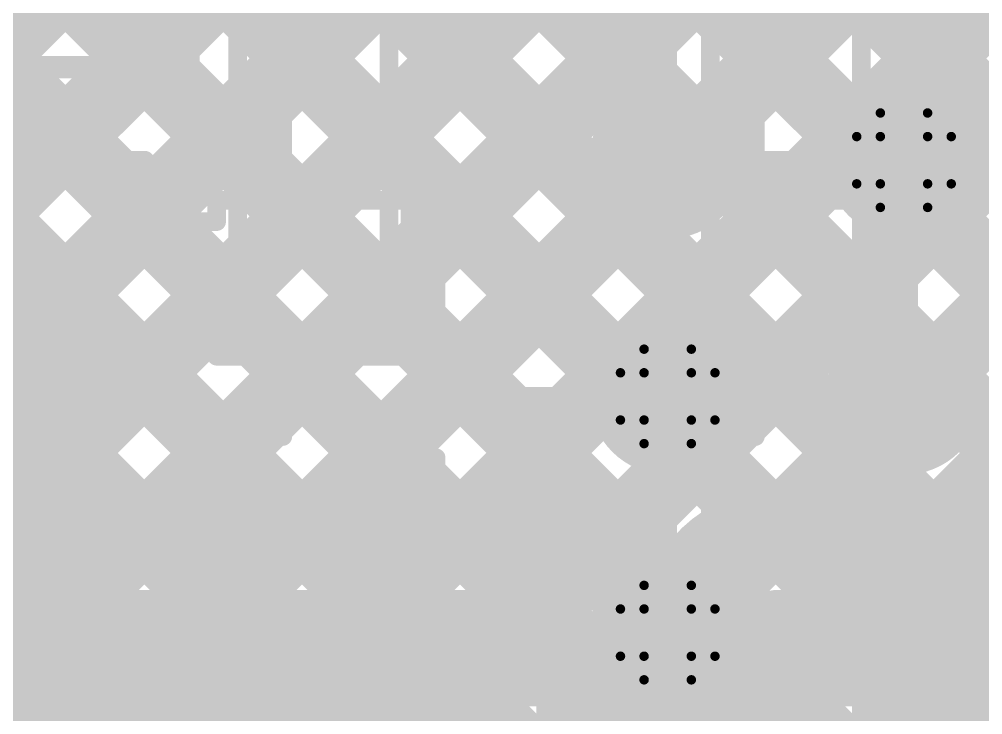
# Model space of a CAD drawing. Header units: millimetres. Extents: x 13 to 259, y -2 to 326.
# Drawn here: x 133.82 to 139, y 78.35 to 82.09 of the extents above; entities that cross this region are included whole.
import ezdxf

# ---------------------------------------------------------------- set-up
doc = ezdxf.new("R2010")
doc.units = ezdxf.units.MM
for name, color, linetype in [('BottomLayer', 5, 'Continuous'), ('ConnectLayer', 7, 'Continuous'), ('DrillDrawing', 1, 'Continuous'), ('Mechanical14', 56, 'Continuous'), ('Mechanical8', 56, 'Continuous'), ('MidLayer1', 16, 'Continuous'), ('MidLayer2', 76, 'Continuous'), ('MidLayer3', 90, 'Continuous'), ('MidLayer4', 156, 'Continuous'), ('MidLayer5', 130, 'Continuous'), ('MidLayer6', 216, 'Continuous'), ('MultiLayer', 9, 'Continuous'), ('TopLayer', 1, 'Continuous'), ('TopPaste', 8, 'Continuous'), ('TopSolder', 216, 'Continuous')]:
    doc.layers.add(name, color=color, linetype=linetype)

# ---------------------------------------------------------------- blocks, each defined once
blk = doc.blocks.new('SAMTEC_ASP_127797_01_185')
at = {"layer": 'Mechanical14', "const_width": 0.1}
for points in [[(20.6248, 3.2004), (20.0152, 3.2004)], [(20.6248, 3.0594), (20.6248, 3.2004)], [(21.8948, 3.2004), (21.2852, 3.2004)], [(21.2852, 3.0594), (21.2852, 3.2004)], [(21.8948, 3.0594), (21.8948, 3.2004)], [(23.1648, 3.2004), (22.5552, 3.2004)], [(22.5552, 3.0594), (22.5552, 3.2004)], [(23.1648, 3.0594), (23.1648, 3.2004)], [(24.4348, 3.2004), (23.8252, 3.2004)], [(23.8252, 3.0594), (23.8252, 3.2004)], [(20.7391, 3.0594), (20.6248, 3.0594)], [(20.7391, 2.7038), (20.7391, 3.0594)], [(21.2852, 3.0594), (21.1709, 3.0594)], [(21.1709, 2.7038), (21.1709, 3.0594)], [(22.0091, 3.0594), (21.8948, 3.0594)], [(22.0091, 2.7038), (22.0091, 3.0594)], [(22.5552, 3.0594), (22.4409, 3.0594)], [(22.4409, 2.7038), (22.4409, 3.0594)], [(23.2791, 3.0594), (23.1648, 3.0594)], [(23.2791, 2.7038), (23.2791, 3.0594)], [(23.8252, 3.0594), (23.7109, 3.0594)], [(23.7109, 2.7038), (23.7109, 3.0594)], [(20.7391, 2.9464), (19.9009, 2.9464)], [(22.0091, 2.9464), (21.1709, 2.9464)], [(23.2791, 2.9464), (22.4409, 2.9464)], [(24.5491, 2.9464), (23.7109, 2.9464)], [(21.1709, 2.7038), (20.7391, 2.7038)], [(22.4409, 2.7038), (22.0091, 2.7038)], [(23.7109, 2.7038), (23.2791, 2.7038)], [(21.1709, 2.3762), (20.7391, 2.3762)], [(20.7391, 2.0206), (20.7391, 2.3762)], [(21.1709, 2.0206), (21.1709, 2.3762)], [(22.4409, 2.3762), (22.0091, 2.3762)], [(22.0091, 2.0206), (22.0091, 2.3762)], [(22.4393, 2.0206), (22.4393, 2.3762)], [(23.7109, 2.3762), (23.2791, 2.3762)], [(23.2791, 2.0206), (23.2791, 2.3762)], [(23.7109, 2.0206), (23.7109, 2.3762)], [(20.7391, 2.1336), (19.9009, 2.1336)], [(22.0091, 2.1336), (21.1709, 2.1336)], [(23.2791, 2.1336), (22.4409, 2.1336)], [(24.5491, 2.1336), (23.7109, 2.1336)], [(20.7391, 2.0206), (20.6248, 2.0206)], [(20.6248, 1.8796), (20.6248, 2.0206)], [(21.2852, 2.0206), (21.1709, 2.0206)], [(21.2852, 1.8796), (21.2852, 2.0206)], [(22.0091, 2.0206), (21.8948, 2.0206)], [(21.8948, 1.8796), (21.8948, 2.0206)], [(22.5552, 2.0206), (22.4409, 2.0206)], [(22.5552, 1.8796), (22.5552, 2.0206)], [(23.2791, 2.0206), (23.1648, 2.0206)], [(23.1648, 1.8796), (23.1648, 2.0206)], [(23.8252, 2.0206), (23.7109, 2.0206)], [(23.8252, 1.8796), (23.8252, 2.0206)], [(20.6248, 1.8796), (20.0152, 1.8796)], [(21.8948, 1.8796), (21.2852, 1.8796)], [(23.1648, 1.8796), (22.5552, 1.8796)], [(24.4348, 1.8796), (23.8252, 1.8796)], [(20.6248, 0.6604), (20.0152, 0.6604)], [(20.6248, 0.5194), (20.6248, 0.6604)], [(21.8948, 0.6604), (21.2852, 0.6604)], [(21.2852, 0.5194), (21.2852, 0.6604)], [(21.8948, 0.5194), (21.8948, 0.6604)], [(23.1648, 0.6604), (22.5552, 0.6604)], [(22.5552, 0.5194), (22.5552, 0.6604)], [(23.1648, 0.5194), (23.1648, 0.6604)], [(24.4348, 0.6604), (23.8252, 0.6604)], [(23.8252, 0.5194), (23.8252, 0.6604)], [(20.7391, 0.5194), (20.6248, 0.5194)], [(20.7391, 0.1638), (20.7391, 0.5194)], [(21.2852, 0.5194), (21.1709, 0.5194)], [(21.1709, 0.1638), (21.1709, 0.5194)], [(22.0091, 0.5194), (21.8948, 0.5194)], [(22.0091, 0.1638), (22.0091, 0.5194)], [(22.5552, 0.5194), (22.4409, 0.5194)], [(22.4409, 0.1638), (22.4409, 0.5194)], [(23.2791, 0.5194), (23.1648, 0.5194)], [(23.2791, 0.1638), (23.2791, 0.5194)], [(23.8252, 0.5194), (23.7109, 0.5194)], [(23.7109, 0.1638), (23.7109, 0.5194)], [(20.7391, 0.4064), (19.9009, 0.4064)], [(22.0091, 0.4064), (21.1709, 0.4064)], [(23.2791, 0.4064), (22.4409, 0.4064)], [(24.5491, 0.4064), (23.7109, 0.4064)], [(21.1709, 0.1638), (20.7391, 0.1638)], [(22.4409, 0.1638), (22.0091, 0.1638)], [(23.7109, 0.1638), (23.2791, 0.1638)], [(21.1709, -0.1638), (20.7391, -0.1638)], [(20.7391, -0.5194), (20.7391, -0.1638)], [(21.1709, -0.5194), (21.1709, -0.1638)], [(22.4409, -0.1638), (22.0091, -0.1638)], [(22.0091, -0.5194), (22.0091, -0.1638)], [(22.4393, -0.5194), (22.4393, -0.1638)], [(23.7109, -0.1638), (23.2791, -0.1638)], [(23.2791, -0.5194), (23.2791, -0.1638)], [(23.7109, -0.5194), (23.7109, -0.1638)], [(20.7391, -0.4064), (19.9009, -0.4064)], [(22.0091, -0.4064), (21.1709, -0.4064)], [(23.2791, -0.4064), (22.4409, -0.4064)], [(24.5491, -0.4064), (23.7109, -0.4064)], [(20.7391, -0.5194), (20.6248, -0.5194)], [(20.6248, -0.6604), (20.6248, -0.5194)], [(21.2852, -0.5194), (21.1709, -0.5194)], [(21.2852, -0.6604), (21.2852, -0.5194)], [(22.0091, -0.5194), (21.8948, -0.5194)], [(21.8948, -0.6604), (21.8948, -0.5194)], [(22.5552, -0.5194), (22.4409, -0.5194)], [(22.5552, -0.6604), (22.5552, -0.5194)], [(23.2791, -0.5194), (23.1648, -0.5194)], [(23.1648, -0.6604), (23.1648, -0.5194)], [(23.8252, -0.5194), (23.7109, -0.5194)], [(23.8252, -0.6604), (23.8252, -0.5194)], [(20.6248, -0.6604), (20.0152, -0.6604)], [(21.8948, -0.6604), (21.2852, -0.6604)], [(23.1648, -0.6604), (22.5552, -0.6604)], [(24.4348, -0.6604), (23.8252, -0.6604)]]:
    blk.add_lwpolyline(points, dxfattribs=at)
at = {"layer": 'Mechanical14', "const_width": 0.05}
for points in [[(20.5998, 3.2004, 1), (20.6498, 3.2004, 1)], [(20.5998, 3.2004, 1), (20.6498, 3.2004, 1)], [(21.2602, 3.2004, 1), (21.3102, 3.2004, 1)], [(21.2602, 3.2004, 1), (21.3102, 3.2004, 1)], [(21.8698, 3.2004, 1), (21.9198, 3.2004, 1)], [(21.8698, 3.2004, 1), (21.9198, 3.2004, 1)], [(22.5302, 3.2004, 1), (22.5802, 3.2004, 1)], [(22.5302, 3.2004, 1), (22.5802, 3.2004, 1)], [(23.1398, 3.2004, 1), (23.1898, 3.2004, 1)], [(23.1398, 3.2004, 1), (23.1898, 3.2004, 1)], [(23.8002, 3.2004, 1), (23.8502, 3.2004, 1)], [(23.8002, 3.2004, 1), (23.8502, 3.2004, 1)], [(20.5998, 3.0594, 1), (20.6498, 3.0594, 1)], [(20.5998, 3.0594, 1), (20.6498, 3.0594, 1)], [(20.7141, 3.0594, 1), (20.7641, 3.0594, 1)], [(20.7141, 3.0594, 1), (20.7641, 3.0594, 1)], [(21.1459, 3.0594, 1), (21.1959, 3.0594, 1)], [(21.1459, 3.0594, 1), (21.1959, 3.0594, 1)], [(21.2602, 3.0594, 1), (21.3102, 3.0594, 1)], [(21.2602, 3.0594, 1), (21.3102, 3.0594, 1)], [(21.8698, 3.0594, 1), (21.9198, 3.0594, 1)], [(21.8698, 3.0594, 1), (21.9198, 3.0594, 1)], [(21.9841, 3.0594, 1), (22.0341, 3.0594, 1)], [(21.9841, 3.0594, 1), (22.0341, 3.0594, 1)], [(22.4159, 3.0594, 1), (22.4659, 3.0594, 1)], [(22.4159, 3.0594, 1), (22.4659, 3.0594, 1)], [(22.5302, 3.0594, 1), (22.5802, 3.0594, 1)], [(22.5302, 3.0594, 1), (22.5802, 3.0594, 1)], [(23.1398, 3.0594, 1), (23.1898, 3.0594, 1)], [(23.1398, 3.0594, 1), (23.1898, 3.0594, 1)], [(23.2541, 3.0594, 1), (23.3041, 3.0594, 1)], [(23.2541, 3.0594, 1), (23.3041, 3.0594, 1)], [(23.6859, 3.0594, 1), (23.7359, 3.0594, 1)], [(23.6859, 3.0594, 1), (23.7359, 3.0594, 1)], [(23.8002, 3.0594, 1), (23.8502, 3.0594, 1)], [(23.8002, 3.0594, 1), (23.8502, 3.0594, 1)], [(20.7141, 2.9464, 1), (20.7641, 2.9464, 1)], [(21.1459, 2.9464, 1), (21.1959, 2.9464, 1)], [(21.9841, 2.9464, 1), (22.0341, 2.9464, 1)], [(22.4159, 2.9464, 1), (22.4659, 2.9464, 1)], [(23.2541, 2.9464, 1), (23.3041, 2.9464, 1)], [(23.6859, 2.9464, 1), (23.7359, 2.9464, 1)], [(20.7141, 2.7038, 1), (20.7641, 2.7038, 1)], [(20.7141, 2.7038, 1), (20.7641, 2.7038, 1)], [(21.1459, 2.7038, 1), (21.1959, 2.7038, 1)], [(21.1459, 2.7038, 1), (21.1959, 2.7038, 1)], [(21.9841, 2.7038, 1), (22.0341, 2.7038, 1)], [(21.9841, 2.7038, 1), (22.0341, 2.7038, 1)], [(22.4159, 2.7038, 1), (22.4659, 2.7038, 1)], [(22.4159, 2.7038, 1), (22.4659, 2.7038, 1)], [(23.2541, 2.7038, 1), (23.3041, 2.7038, 1)], [(23.2541, 2.7038, 1), (23.3041, 2.7038, 1)], [(23.6859, 2.7038, 1), (23.7359, 2.7038, 1)], [(23.6859, 2.7038, 1), (23.7359, 2.7038, 1)], [(20.7141, 2.3762, 1), (20.7641, 2.3762, 1)], [(20.7141, 2.3762, 1), (20.7641, 2.3762, 1)], [(21.1459, 2.3762, 1), (21.1959, 2.3762, 1)], [(21.1459, 2.3762, 1), (21.1959, 2.3762, 1)], [(21.9841, 2.3762, 1), (22.0341, 2.3762, 1)], [(21.9841, 2.3762, 1), (22.0341, 2.3762, 1)], [(22.4143, 2.3762, 1), (22.4643, 2.3762, 1)], [(22.4159, 2.3762, 1), (22.4659, 2.3762, 1)], [(23.2541, 2.3762, 1), (23.3041, 2.3762, 1)], [(23.2541, 2.3762, 1), (23.3041, 2.3762, 1)], [(23.6859, 2.3762, 1), (23.7359, 2.3762, 1)], [(23.6859, 2.3762, 1), (23.7359, 2.3762, 1)], [(20.7141, 2.1336, 1), (20.7641, 2.1336, 1)], [(21.1459, 2.1336, 1), (21.1959, 2.1336, 1)], [(21.9841, 2.1336, 1), (22.0341, 2.1336, 1)], [(22.4159, 2.1336, 1), (22.4659, 2.1336, 1)], [(23.2541, 2.1336, 1), (23.3041, 2.1336, 1)], [(23.6859, 2.1336, 1), (23.7359, 2.1336, 1)], [(20.5998, 2.0206, 1), (20.6498, 2.0206, 1)], [(20.5998, 2.0206, 1), (20.6498, 2.0206, 1)], [(20.7141, 2.0206, 1), (20.7641, 2.0206, 1)], [(20.7141, 2.0206, 1), (20.7641, 2.0206, 1)], [(21.1459, 2.0206, 1), (21.1959, 2.0206, 1)], [(21.1459, 2.0206, 1), (21.1959, 2.0206, 1)], [(21.2602, 2.0206, 1), (21.3102, 2.0206, 1)], [(21.2602, 2.0206, 1), (21.3102, 2.0206, 1)], [(21.8698, 2.0206, 1), (21.9198, 2.0206, 1)], [(21.8698, 2.0206, 1), (21.9198, 2.0206, 1)], [(21.9841, 2.0206, 1), (22.0341, 2.0206, 1)], [(21.9841, 2.0206, 1), (22.0341, 2.0206, 1)], [(22.4143, 2.0206, 1), (22.4643, 2.0206, 1)], [(22.4159, 2.0206, 1), (22.4659, 2.0206, 1)], [(22.5302, 2.0206, 1), (22.5802, 2.0206, 1)], [(22.5302, 2.0206, 1), (22.5802, 2.0206, 1)], [(23.1398, 2.0206, 1), (23.1898, 2.0206, 1)], [(23.1398, 2.0206, 1), (23.1898, 2.0206, 1)], [(23.2541, 2.0206, 1), (23.3041, 2.0206, 1)], [(23.2541, 2.0206, 1), (23.3041, 2.0206, 1)], [(23.6859, 2.0206, 1), (23.7359, 2.0206, 1)], [(23.6859, 2.0206, 1), (23.7359, 2.0206, 1)], [(23.8002, 2.0206, 1), (23.8502, 2.0206, 1)], [(23.8002, 2.0206, 1), (23.8502, 2.0206, 1)], [(20.5998, 1.8796, 1), (20.6498, 1.8796, 1)], [(20.5998, 1.8796, 1), (20.6498, 1.8796, 1)], [(21.2602, 1.8796, 1), (21.3102, 1.8796, 1)], [(21.2602, 1.8796, 1), (21.3102, 1.8796, 1)], [(21.8698, 1.8796, 1), (21.9198, 1.8796, 1)], [(21.8698, 1.8796, 1), (21.9198, 1.8796, 1)], [(22.5302, 1.8796, 1), (22.5802, 1.8796, 1)], [(22.5302, 1.8796, 1), (22.5802, 1.8796, 1)], [(23.1398, 1.8796, 1), (23.1898, 1.8796, 1)], [(23.1398, 1.8796, 1), (23.1898, 1.8796, 1)], [(23.8002, 1.8796, 1), (23.8502, 1.8796, 1)], [(23.8002, 1.8796, 1), (23.8502, 1.8796, 1)], [(20.5998, 0.6604, 1), (20.6498, 0.6604, 1)], [(20.5998, 0.6604, 1), (20.6498, 0.6604, 1)], [(21.2602, 0.6604, 1), (21.3102, 0.6604, 1)], [(21.2602, 0.6604, 1), (21.3102, 0.6604, 1)], [(21.8698, 0.6604, 1), (21.9198, 0.6604, 1)], [(21.8698, 0.6604, 1), (21.9198, 0.6604, 1)], [(22.5302, 0.6604, 1), (22.5802, 0.6604, 1)], [(22.5302, 0.6604, 1), (22.5802, 0.6604, 1)], [(23.1398, 0.6604, 1), (23.1898, 0.6604, 1)], [(23.1398, 0.6604, 1), (23.1898, 0.6604, 1)], [(23.8002, 0.6604, 1), (23.8502, 0.6604, 1)], [(23.8002, 0.6604, 1), (23.8502, 0.6604, 1)], [(20.5998, 0.5194, 1), (20.6498, 0.5194, 1)], [(20.5998, 0.5194, 1), (20.6498, 0.5194, 1)], [(20.7141, 0.5194, 1), (20.7641, 0.5194, 1)], [(20.7141, 0.5194, 1), (20.7641, 0.5194, 1)], [(21.1459, 0.5194, 1), (21.1959, 0.5194, 1)], [(21.1459, 0.5194, 1), (21.1959, 0.5194, 1)], [(21.2602, 0.5194, 1), (21.3102, 0.5194, 1)], [(21.2602, 0.5194, 1), (21.3102, 0.5194, 1)], [(21.8698, 0.5194, 1), (21.9198, 0.5194, 1)], [(21.8698, 0.5194, 1), (21.9198, 0.5194, 1)], [(21.9841, 0.5194, 1), (22.0341, 0.5194, 1)], [(21.9841, 0.5194, 1), (22.0341, 0.5194, 1)], [(22.4159, 0.5194, 1), (22.4659, 0.5194, 1)], [(22.4159, 0.5194, 1), (22.4659, 0.5194, 1)], [(22.5302, 0.5194, 1), (22.5802, 0.5194, 1)], [(22.5302, 0.5194, 1), (22.5802, 0.5194, 1)], [(23.1398, 0.5194, 1), (23.1898, 0.5194, 1)], [(23.1398, 0.5194, 1), (23.1898, 0.5194, 1)], [(23.2541, 0.5194, 1), (23.3041, 0.5194, 1)], [(23.2541, 0.5194, 1), (23.3041, 0.5194, 1)], [(23.6859, 0.5194, 1), (23.7359, 0.5194, 1)], [(23.6859, 0.5194, 1), (23.7359, 0.5194, 1)], [(23.8002, 0.5194, 1), (23.8502, 0.5194, 1)], [(23.8002, 0.5194, 1), (23.8502, 0.5194, 1)], [(20.7141, 0.4064, 1), (20.7641, 0.4064, 1)], [(21.1459, 0.4064, 1), (21.1959, 0.4064, 1)], [(21.9841, 0.4064, 1), (22.0341, 0.4064, 1)], [(22.4159, 0.4064, 1), (22.4659, 0.4064, 1)], [(23.2541, 0.4064, 1), (23.3041, 0.4064, 1)], [(23.6859, 0.4064, 1), (23.7359, 0.4064, 1)], [(20.7141, 0.1638, 1), (20.7641, 0.1638, 1)], [(20.7141, 0.1638, 1), (20.7641, 0.1638, 1)], [(21.1459, 0.1638, 1), (21.1959, 0.1638, 1)], [(21.1459, 0.1638, 1), (21.1959, 0.1638, 1)], [(21.9841, 0.1638, 1), (22.0341, 0.1638, 1)], [(21.9841, 0.1638, 1), (22.0341, 0.1638, 1)], [(22.4159, 0.1638, 1), (22.4659, 0.1638, 1)], [(22.4159, 0.1638, 1), (22.4659, 0.1638, 1)], [(23.2541, 0.1638, 1), (23.3041, 0.1638, 1)], [(23.2541, 0.1638, 1), (23.3041, 0.1638, 1)], [(23.6859, 0.1638, 1), (23.7359, 0.1638, 1)], [(23.6859, 0.1638, 1), (23.7359, 0.1638, 1)], [(20.7141, -0.1638, 1), (20.7641, -0.1638, 1)], [(20.7141, -0.1638, 1), (20.7641, -0.1638, 1)], [(21.1459, -0.1638, 1), (21.1959, -0.1638, 1)], [(21.1459, -0.1638, 1), (21.1959, -0.1638, 1)], [(21.9841, -0.1638, 1), (22.0341, -0.1638, 1)], [(21.9841, -0.1638, 1), (22.0341, -0.1638, 1)], [(22.4143, -0.1638, 1), (22.4643, -0.1638, 1)], [(22.4159, -0.1638, 1), (22.4659, -0.1638, 1)], [(23.2541, -0.1638, 1), (23.3041, -0.1638, 1)], [(23.2541, -0.1638, 1), (23.3041, -0.1638, 1)], [(23.6859, -0.1638, 1), (23.7359, -0.1638, 1)], [(23.6859, -0.1638, 1), (23.7359, -0.1638, 1)], [(20.7141, -0.4064, 1), (20.7641, -0.4064, 1)], [(21.1459, -0.4064, 1), (21.1959, -0.4064, 1)], [(21.9841, -0.4064, 1), (22.0341, -0.4064, 1)], [(22.4159, -0.4064, 1), (22.4659, -0.4064, 1)], [(23.2541, -0.4064, 1), (23.3041, -0.4064, 1)], [(23.6859, -0.4064, 1), (23.7359, -0.4064, 1)], [(20.5998, -0.5194, 1), (20.6498, -0.5194, 1)], [(20.5998, -0.5194, 1), (20.6498, -0.5194, 1)], [(20.7141, -0.5194, 1), (20.7641, -0.5194, 1)], [(20.7141, -0.5194, 1), (20.7641, -0.5194, 1)], [(21.1459, -0.5194, 1), (21.1959, -0.5194, 1)], [(21.1459, -0.5194, 1), (21.1959, -0.5194, 1)], [(21.2602, -0.5194, 1), (21.3102, -0.5194, 1)], [(21.2602, -0.5194, 1), (21.3102, -0.5194, 1)], [(21.8698, -0.5194, 1), (21.9198, -0.5194, 1)], [(21.8698, -0.5194, 1), (21.9198, -0.5194, 1)], [(21.9841, -0.5194, 1), (22.0341, -0.5194, 1)], [(21.9841, -0.5194, 1), (22.0341, -0.5194, 1)], [(22.4143, -0.5194, 1), (22.4643, -0.5194, 1)], [(22.4159, -0.5194, 1), (22.4659, -0.5194, 1)], [(22.5302, -0.5194, 1), (22.5802, -0.5194, 1)], [(22.5302, -0.5194, 1), (22.5802, -0.5194, 1)], [(23.1398, -0.5194, 1), (23.1898, -0.5194, 1)], [(23.1398, -0.5194, 1), (23.1898, -0.5194, 1)], [(23.2541, -0.5194, 1), (23.3041, -0.5194, 1)], [(23.2541, -0.5194, 1), (23.3041, -0.5194, 1)], [(23.6859, -0.5194, 1), (23.7359, -0.5194, 1)], [(23.6859, -0.5194, 1), (23.7359, -0.5194, 1)], [(23.8002, -0.5194, 1), (23.8502, -0.5194, 1)], [(23.8002, -0.5194, 1), (23.8502, -0.5194, 1)], [(20.5998, -0.6604, 1), (20.6498, -0.6604, 1)], [(20.5998, -0.6604, 1), (20.6498, -0.6604, 1)], [(21.2602, -0.6604, 1), (21.3102, -0.6604, 1)], [(21.2602, -0.6604, 1), (21.3102, -0.6604, 1)], [(21.8698, -0.6604, 1), (21.9198, -0.6604, 1)], [(21.8698, -0.6604, 1), (21.9198, -0.6604, 1)], [(22.5302, -0.6604, 1), (22.5802, -0.6604, 1)], [(22.5302, -0.6604, 1), (22.5802, -0.6604, 1)], [(23.1398, -0.6604, 1), (23.1898, -0.6604, 1)], [(23.1398, -0.6604, 1), (23.1898, -0.6604, 1)], [(23.8002, -0.6604, 1), (23.8502, -0.6604, 1)], [(23.8002, -0.6604, 1), (23.8502, -0.6604, 1)]]:
    blk.add_lwpolyline(points, format="xyb", close=True, dxfattribs=at)
at = {"layer": 'Mechanical8', "const_width": 0.1}
for points in [[(20.955, 3.175), (20.955, 4.175)], [(22.225, 3.175), (22.225, 4.175)], [(23.495, 3.175), (23.495, 4.175)], [(20.685, 3.175), (19.685, 3.175)], [(20.955, 3.175), (19.955, 3.175)], [(20.955, 2.175), (20.955, 3.175)], [(21.955, 3.175), (20.955, 3.175)], [(22.225, 3.175), (21.225, 3.175)], [(22.225, 2.175), (22.225, 3.175)], [(23.225, 3.175), (22.225, 3.175)], [(23.495, 3.175), (22.495, 3.175)], [(23.495, 2.175), (23.495, 3.175)], [(24.495, 3.175), (23.495, 3.175)], [(24.765, 3.175), (23.765, 3.175)], [(20.955, 1.905), (20.955, 2.905)], [(22.225, 1.905), (22.225, 2.905)], [(23.495, 1.905), (23.495, 2.905)], [(20.685, 1.905), (19.685, 1.905)], [(20.955, 1.905), (19.955, 1.905)], [(20.955, 0.905), (20.955, 1.905)], [(21.955, 1.905), (20.955, 1.905)], [(22.225, 1.905), (21.225, 1.905)], [(22.225, 0.905), (22.225, 1.905)], [(23.225, 1.905), (22.225, 1.905)], [(23.495, 1.905), (22.495, 1.905)], [(23.495, 0.905), (23.495, 1.905)], [(24.495, 1.905), (23.495, 1.905)], [(24.765, 1.905), (23.765, 1.905)], [(20.955, -1.905), (20.955, -0.905)], [(22.225, -1.905), (22.225, -0.905)], [(23.495, -1.905), (23.495, -0.905)]]:
    blk.add_lwpolyline(points, dxfattribs=at)
at = {"layer": 'Mechanical8', "const_width": 0.05}
for points in [[(20.66, 3.175, 1), (20.71, 3.175, 1)], [(20.93, 3.175, 1), (20.98, 3.175, 1)], [(20.93, 3.175, 1), (20.98, 3.175, 1)], [(20.93, 3.175, 1), (20.98, 3.175, 1)], [(20.93, 3.175, 1), (20.98, 3.175, 1)], [(21.2, 3.175, 1), (21.25, 3.175, 1)], [(21.93, 3.175, 1), (21.98, 3.175, 1)], [(22.2, 3.175, 1), (22.25, 3.175, 1)], [(22.2, 3.175, 1), (22.25, 3.175, 1)], [(22.2, 3.175, 1), (22.25, 3.175, 1)], [(22.2, 3.175, 1), (22.25, 3.175, 1)], [(22.47, 3.175, 1), (22.52, 3.175, 1)], [(23.2, 3.175, 1), (23.25, 3.175, 1)], [(23.47, 3.175, 1), (23.52, 3.175, 1)], [(23.47, 3.175, 1), (23.52, 3.175, 1)], [(23.47, 3.175, 1), (23.52, 3.175, 1)], [(23.47, 3.175, 1), (23.52, 3.175, 1)], [(23.74, 3.175, 1), (23.79, 3.175, 1)], [(20.93, 2.905, 1), (20.98, 2.905, 1)], [(22.2, 2.905, 1), (22.25, 2.905, 1)], [(23.47, 2.905, 1), (23.52, 2.905, 1)], [(20.93, 2.175, 1), (20.98, 2.175, 1)], [(22.2, 2.175, 1), (22.25, 2.175, 1)], [(23.47, 2.175, 1), (23.52, 2.175, 1)], [(20.66, 1.905, 1), (20.71, 1.905, 1)], [(20.93, 1.905, 1), (20.98, 1.905, 1)], [(20.93, 1.905, 1), (20.98, 1.905, 1)], [(20.93, 1.905, 1), (20.98, 1.905, 1)], [(20.93, 1.905, 1), (20.98, 1.905, 1)], [(21.2, 1.905, 1), (21.25, 1.905, 1)], [(21.93, 1.905, 1), (21.98, 1.905, 1)], [(22.2, 1.905, 1), (22.25, 1.905, 1)], [(22.2, 1.905, 1), (22.25, 1.905, 1)], [(22.2, 1.905, 1), (22.25, 1.905, 1)], [(22.2, 1.905, 1), (22.25, 1.905, 1)], [(22.47, 1.905, 1), (22.52, 1.905, 1)], [(23.2, 1.905, 1), (23.25, 1.905, 1)], [(23.47, 1.905, 1), (23.52, 1.905, 1)], [(23.47, 1.905, 1), (23.52, 1.905, 1)], [(23.47, 1.905, 1), (23.52, 1.905, 1)], [(23.47, 1.905, 1), (23.52, 1.905, 1)], [(23.74, 1.905, 1), (23.79, 1.905, 1)], [(20.93, 0.905, 1), (20.98, 0.905, 1)], [(22.2, 0.905, 1), (22.25, 0.905, 1)], [(23.47, 0.905, 1), (23.52, 0.905, 1)], [(20.93, -0.905, 1), (20.98, -0.905, 1)], [(22.2, -0.905, 1), (22.25, -0.905, 1)], [(23.47, -0.905, 1), (23.52, -0.905, 1)]]:
    blk.add_lwpolyline(points, format="xyb", close=True, dxfattribs=at)
at = {"layer": 'TopLayer', "const_width": 0.32}
for points in [[(20.795, 3.175, 1), (21.115, 3.175, 1)], [(22.065, 3.175, 1), (22.385, 3.175, 1)], [(23.335, 3.175, 1), (23.655, 3.175, 1)], [(20.795, 1.905, 1), (21.115, 1.905, 1)], [(22.065, 1.905, 1), (22.385, 1.905, 1)], [(23.335, 1.905, 1), (23.655, 1.905, 1)]]:
    blk.add_lwpolyline(points, format="xyb", close=True, dxfattribs=at)
at = {"layer": 'TopPaste', "const_width": 0.32}
for points in [[(20.795, 3.175, 1), (21.115, 3.175, 1)], [(22.065, 3.175, 1), (22.385, 3.175, 1)], [(23.335, 3.175, 1), (23.655, 3.175, 1)], [(20.795, 1.905, 1), (21.115, 1.905, 1)], [(22.065, 1.905, 1), (22.385, 1.905, 1)], [(23.335, 1.905, 1), (23.655, 1.905, 1)]]:
    blk.add_lwpolyline(points, format="xyb", close=True, dxfattribs=at)
at = {"layer": 'TopSolder', "const_width": 0.4216}
for points in [[(20.7442, 3.175, 1), (21.1658, 3.175, 1)], [(22.0142, 3.175, 1), (22.4358, 3.175, 1)], [(23.2842, 3.175, 1), (23.7058, 3.175, 1)], [(20.7442, 1.905, 1), (21.1658, 1.905, 1)], [(22.0142, 1.905, 1), (22.4358, 1.905, 1)], [(23.2842, 1.905, 1), (23.7058, 1.905, 1)], [(20.7442, -1.905, 1), (21.1658, -1.905, 1)], [(22.0142, -1.905, 1), (22.4358, -1.905, 1)], [(23.2842, -1.905, 1), (23.7058, -1.905, 1)]]:
    blk.add_lwpolyline(points, format="xyb", close=True, dxfattribs=at)

msp = doc.modelspace()

# ---------------------------------------------------------------- linework, layer by layer
at = {"layer": 'BottomLayer', "const_width": 0.25}
for points in [[(138.4501, 81.3357, 1), (138.7, 81.3357, 1)], [(137.1801, 80.0657, 1), (137.43, 80.0657, 1)], [(137.1801, 78.7957, 1), (137.43, 78.7957, 1)]]:
    msp.add_lwpolyline(points, format="xyb", close=True, dxfattribs=at)
at = {"layer": 'ConnectLayer', "const_width": 0.4}
for points in [[(118.7926, 97.5818), (145.1387, 71.2357)], [(118.7926, 97.5818), (145.1387, 71.2357)], [(118.4579, 97.068), (137.4218, 78.1041)], [(118.4579, 97.068), (137.4218, 78.1041)], [(127.2969, 92.4714), (139.9857, 79.7827)], [(127.2969, 92.4714), (139.9857, 79.7827)], [(121.3698, 69.6096), (143.6009, 91.8407)], [(121.3698, 69.6096), (143.6009, 91.8407)], [(129.7822, 78.022), (143.6009, 91.8407)], [(133.1602, 80.5515), (143.6087, 91)], [(133.1602, 80.5515), (143.6087, 91)], [(133.1602, 80.5515), (143.6087, 91)], [(133.926, 80.4687), (143.8676, 90.4104)], [(133.926, 80.4687), (143.8676, 90.4104)], [(133.926, 80.4687), (143.8676, 90.4104)], [(130.1785, 89.5898), (139.9857, 79.7827)], [(133.6661, 79.3604), (143.6826, 89.3768)], [(133.6661, 79.3604), (143.6826, 89.3768)], [(133.6661, 79.3604), (143.6826, 89.3768)], [(126.1417, 88.5356), (136.8182, 77.8591)], [(126.1417, 88.5356), (136.8182, 77.8591)], [(134.0722, 78.9179), (143.6515, 88.4972)], [(134.0722, 78.9179), (143.6515, 88.4972)], [(128.4815, 87.8928), (140.7886, 75.5858)], [(127.0089, 71.0061), (143.6089, 87.6061)], [(127.0089, 71.0061), (143.6089, 87.6061)], [(128.0573, 87.4686), (137.4218, 78.1041)], [(134.0295, 87.4359), (140.6291, 80.8363)], [(134.0295, 87.4359), (140.6291, 80.8363)], [(134.0295, 87.4359), (140.6291, 80.8363)], [(129.3674, 71.6675), (144.9371, 87.2372)], [(129.3674, 71.6675), (144.9371, 87.2372)], [(136.9901, 79.2902), (144.9371, 87.2372)], [(133.5206, 87.0963), (144.7916, 75.8253)], [(133.5206, 87.0963), (144.7916, 75.8253)], [(133.5206, 87.0963), (140.9891, 79.6278)], [(127.633, 87.0443), (136.8182, 77.8591)], [(128.9034, 72.052), (143.867, 87.0156)], [(128.9034, 72.052), (143.867, 87.0156)], [(136.2164, 79.365), (143.867, 87.0156)], [(134.0722, 78.9179), (140.985, 85.8308)], [(131.9035, 75.9007), (140.985, 84.9822)], [(134.0277, 84.8921), (139.5821, 79.3377)], [(134.0277, 84.8921), (139.5821, 79.3377)], [(134.0277, 84.8921), (139.5821, 79.3377)], [(131.7056, 73.1572), (143.171, 84.6226)], [(131.7056, 73.1572), (143.171, 84.6226)], [(137.9134, 79.365), (143.171, 84.6226)], [(132.4371, 75.5858), (140.985, 84.1337)], [(137.4846, 78.0877), (143.4621, 84.0652)], [(137.4846, 78.0877), (143.4621, 84.0652)], [(138.7619, 79.365), (143.4621, 84.0652)], [(134.0719, 83.9995), (139.2361, 78.8353)], [(134.0719, 83.9995), (139.2361, 78.8353)], [(134.0719, 83.9995), (139.2361, 78.8353)], [(133.8317, 83.3912), (141.4852, 75.7377)], [(133.8317, 83.3912), (141.4852, 75.7377)], [(133.8317, 83.3912), (140.985, 76.2378)], [(133.2857, 75.5858), (140.985, 83.2852)], [(131.1252, 79.365), (134.5059, 82.7457)], [(131.9316, 82.7457), (135.3123, 79.365)], [(132.7801, 82.7457), (136.1608, 79.365)], [(133.1602, 80.5515), (135.3544, 82.7457)], [(133.6286, 82.7457), (137.3812, 78.9932)], [(133.6661, 79.3604), (137.0515, 82.7457)], [(133.926, 80.4687), (136.203, 82.7457)], [(134.4772, 82.7457), (137.859, 79.3639)], [(134.5193, 79.365), (137.9, 82.7457)], [(135.3257, 82.7457), (138.7064, 79.365)], [(135.3678, 79.365), (138.7485, 82.7457)], [(136.1741, 82.7457), (139.5821, 79.3377)], [(137.0226, 82.7457), (139.9857, 79.7827)], [(137.8712, 82.7457), (141.2519, 79.365)], [(138.7197, 82.7457), (140.6291, 80.8363)], [(134.1342, 75.5858), (140.985, 82.4366)], [(137.4846, 78.0877), (140.985, 81.5881)], [(134.0241, 79.8046), (144.1871, 69.6417)], [(134.0241, 79.8046), (144.1871, 69.6417)], [(134.0241, 79.8046), (138.243, 75.5858)], [(134.0241, 79.8046), (134.4638, 79.365)], [(134.0843, 79.365), (136.7158, 79.365)], [(137.8943, 79.365), (139.2356, 79.365)], [(137.8841, 77.6387), (139.2865, 79.0411)], [(137.8841, 77.6387), (139.2865, 79.0411)], [(137.8841, 77.6387), (139.2865, 79.0411)], [(134.0747, 78.9055), (140.9766, 72.0037)], [(134.0747, 78.9055), (140.9766, 72.0037)], [(134.0747, 78.9055), (137.3945, 75.5858)], [(134.0843, 78.825), (136.7158, 78.825)], [(134.3997, 75.4289), (134.3997, 78.825)], [(134.9997, 76.0739), (134.9997, 78.825)], [(135.5997, 76.1339), (135.5997, 78.825)], [(136.1997, 75.7851), (136.1997, 78.825)], [(137.2951, 78.7467), (137.3546, 78.8062)], [(137.8943, 78.825), (139.2356, 78.825)], [(137.9997, 77.6565), (137.9997, 78.825)], [(138.5997, 78.1152), (138.5997, 78.825)], [(134.0516, 78.5998), (136.7485, 78.5998)], [(137.8616, 78.5998), (139.27, 78.5998)], [(136.7997, 77.8303), (136.7997, 78.4912)], [(133.7997, 78.031), (133.7997, 78.2905)], [(133.8251, 78.3067), (140.6164, 71.5153)], [(133.8251, 78.3067), (140.6164, 71.5153)], [(133.8251, 78.3067), (136.5459, 75.5858)], [(137.3997, 78.1081), (137.3997, 78.2134)]]:
    msp.add_lwpolyline(points, dxfattribs=at)
at = {"layer": 'ConnectLayer'}
for points, const_width in [([(134.085, 80.0657, 1), (132.9051, 80.0657, 1)], 0.4), ([(134.085, 80.0657, 1), (132.9051, 80.0657, 1)], 0.4), ([(134.085, 80.0657, 1), (132.9051, 80.0657, 1)], 0.4), ([(134.085, 80.0657, 1), (132.9051, 80.0657, 1)], 0.4), ([(133.826, 80.4687, 1), (134.026, 80.4687, 1)], 0.2), ([(133.826, 80.4687, 1), (134.026, 80.4687, 1)], 0.2), ([(133.826, 80.4687, 1), (134.026, 80.4687, 1)], 0.2), ([(133.826, 80.4687, 1), (134.026, 80.4687, 1)], 0.2), ([(133.985, 80.0657, 1), (134.185, 80.0657, 1)], 0.2), ([(133.985, 80.0657, 1), (134.185, 80.0657, 1)], 0.2), ([(133.985, 80.0657, 1), (134.185, 80.0657, 1)], 0.2), ([(133.985, 80.0657, 1), (134.185, 80.0657, 1)], 0.2), ([(133.9241, 79.8046, 1), (134.1241, 79.8046, 1)], 0.2), ([(133.9241, 79.8046, 1), (134.1241, 79.8046, 1)], 0.2), ([(133.9241, 79.8046, 1), (134.1241, 79.8046, 1)], 0.2), ([(133.9241, 79.8046, 1), (134.1241, 79.8046, 1)], 0.2), ([(134.085, 78.7957, 1), (132.9051, 78.7957, 1)], 0.4), ([(134.085, 78.7957, 1), (132.9051, 78.7957, 1)], 0.4), ([(134.085, 78.7957, 1), (132.9051, 78.7957, 1)], 0.4), ([(133.5661, 79.3604, 1), (133.7661, 79.3604, 1)], 0.2), ([(133.5661, 79.3604, 1), (133.7661, 79.3604, 1)], 0.2), ([(133.5661, 79.3604, 1), (133.7661, 79.3604, 1)], 0.2), ([(133.5661, 79.3604, 1), (133.7661, 79.3604, 1)], 0.2), ([(133.9843, 79.365, 1), (134.1843, 79.365, 1)], 0.2), ([(133.9843, 79.365, 1), (134.1843, 79.365, 1)], 0.2), ([(134.3638, 79.365, 1), (134.5638, 79.365, 1)], 0.2), ([(134.4193, 79.365, 1), (134.6193, 79.365, 1)], 0.2), ([(135.2123, 79.365, 1), (135.4123, 79.365, 1)], 0.2), ([(135.2678, 79.365, 1), (135.4678, 79.365, 1)], 0.2), ([(136.0608, 79.365, 1), (136.2608, 79.365, 1)], 0.2), ([(136.1164, 79.365, 1), (136.3164, 79.365, 1)], 0.2), ([(136.6158, 79.365, 1), (136.8158, 79.365, 1)], 0.2), ([(136.6158, 79.365, 1), (136.8158, 79.365, 1)], 0.2), ([(136.6158, 79.365, 1), (136.8158, 79.365, 1)], 0.2), ([(137.759, 79.3639, 1), (137.959, 79.3639, 1)], 0.2), ([(137.7943, 79.365, 1), (137.9943, 79.365, 1)], 0.2), ([(137.7943, 79.365, 1), (137.9943, 79.365, 1)], 0.2), ([(137.8134, 79.365, 1), (138.0134, 79.365, 1)], 0.2), ([(138.6064, 79.365, 1), (138.8064, 79.365, 1)], 0.2), ([(138.6619, 79.365, 1), (138.8619, 79.365, 1)], 0.2), ([(133.7137, 79.2923, 1), (133.9137, 79.2923, 1)], 0.2), ([(133.7137, 79.2923, 1), (133.9137, 79.2923, 1)], 0.2), ([(136.8901, 79.2902, 1), (137.0901, 79.2902, 1)], 0.2), ([(137.2812, 78.9932, 1), (137.4812, 78.9932, 1)], 0.2), ([(133.9722, 78.9179, 1), (134.1722, 78.9179, 1)], 0.2), ([(133.9722, 78.9179, 1), (134.1722, 78.9179, 1)], 0.2), ([(133.9722, 78.9179, 1), (134.1722, 78.9179, 1)], 0.2), ([(133.9747, 78.9055, 1), (134.1747, 78.9055, 1)], 0.2), ([(133.9747, 78.9055, 1), (134.1747, 78.9055, 1)], 0.2), ([(133.9747, 78.9055, 1), (134.1747, 78.9055, 1)], 0.2), ([(133.9843, 78.825, 1), (134.1843, 78.825, 1)], 0.2), ([(133.985, 78.7957, 1), (134.185, 78.7957, 1)], 0.2), ([(133.985, 78.7957, 1), (134.185, 78.7957, 1)], 0.2), ([(133.985, 78.7957, 1), (134.185, 78.7957, 1)], 0.2), ([(133.985, 78.7957, 1), (134.185, 78.7957, 1)], 0.2), ([(134.2997, 78.825, 1), (134.4997, 78.825, 1)], 0.2), ([(134.8997, 78.825, 1), (135.0997, 78.825, 1)], 0.2), ([(135.4997, 78.825, 1), (135.6997, 78.825, 1)], 0.2), ([(136.0997, 78.825, 1), (136.2997, 78.825, 1)], 0.2), ([(136.6158, 78.825, 1), (136.8158, 78.825, 1)], 0.2), ([(136.6158, 78.825, 1), (136.8158, 78.825, 1)], 0.2), ([(137.1551, 78.7977, 1), (137.3551, 78.7977, 1)], 0.2), ([(137.1558, 78.825, 1), (137.3558, 78.825, 1)], 0.2), ([(137.1558, 78.825, 1), (137.3558, 78.825, 1)], 0.2), ([(137.2546, 78.8062, 1), (137.4546, 78.8062, 1)], 0.2), ([(137.255, 78.7957, 1), (137.455, 78.7957, 1)], 0.2), ([(137.2551, 78.7969, 1), (137.4551, 78.7969, 1)], 0.2), ([(137.7943, 78.825, 1), (137.9943, 78.825, 1)], 0.2), ([(137.795, 78.7957, 1), (137.995, 78.7957, 1)], 0.2), ([(137.8997, 78.825, 1), (138.0997, 78.825, 1)], 0.2), ([(138.4997, 78.825, 1), (138.6997, 78.825, 1)], 0.2), ([(137.1951, 78.7467, 1), (137.3951, 78.7467, 1)], 0.2), ([(133.9516, 78.5998, 1), (134.1516, 78.5998, 1)], 0.2), ([(136.6485, 78.5998, 1), (136.8485, 78.5998, 1)], 0.2), ([(137.7616, 78.5998, 1), (137.9616, 78.5998, 1)], 0.2), ([(136.6997, 78.4912, 1), (136.8997, 78.4912, 1)], 0.2), ([(133.6997, 78.2905, 1), (133.8997, 78.2905, 1)], 0.2), ([(133.7251, 78.3067, 1), (133.9251, 78.3067, 1)], 0.2), ([(133.7251, 78.3067, 1), (133.9251, 78.3067, 1)], 0.2), ([(133.7251, 78.3067, 1), (133.9251, 78.3067, 1)], 0.2), ([(137.2997, 78.2134, 1), (137.4997, 78.2134, 1)], 0.2)]:
    msp.add_lwpolyline(points, format="xyb", close=True, dxfattribs=dict(at, const_width=const_width))
at = {"layer": 'ConnectLayer', "const_width": 0.4}
for points in [[(133.1764, 79.2923, -0.29323), (133.8137, 79.2923)], [(133.8137, 79.2923, -0.132008), (134.0843, 79.365)], [(136.7158, 79.365, -0.414214), (137.2558, 78.825)], [(136.7158, 79.365, -0.414214), (137.2558, 78.825)], [(137.3551, 78.7969, -0.429532), (137.8943, 79.365)], [(134.085, 78.7957, -1.025151), (132.9058, 78.825)], [(137.895, 78.7957, -1.025151), (136.7158, 78.825)], [(137.355, 78.7957, -1.020219), (137.2551, 78.7977)]]:
    msp.add_lwpolyline(points, format="xyb", dxfattribs=at)
at = {"layer": 'DrillDrawing', "const_width": 0.0508}
for points in [[(138.448, 81.4627), (138.448, 81.5897)], [(138.448, 81.5897), (138.702, 81.5897)], [(138.702, 81.4627), (138.702, 81.5897)], [(138.321, 81.2087), (138.321, 81.4627)], [(138.321, 81.4627), (138.448, 81.4627)], [(138.702, 81.4627), (138.829, 81.4627)], [(138.829, 81.2087), (138.829, 81.4627)], [(138.321, 81.2087), (138.448, 81.2087)], [(138.448, 81.0817), (138.448, 81.2087)], [(138.702, 81.2087), (138.829, 81.2087)], [(138.702, 81.0817), (138.702, 81.2087)], [(138.448, 81.0817), (138.702, 81.0817)], [(137.178, 80.1927), (137.178, 80.3197)], [(137.178, 80.3197), (137.432, 80.3197)], [(137.432, 80.1927), (137.432, 80.3197)], [(137.051, 79.9387), (137.051, 80.1927)], [(137.051, 80.1927), (137.178, 80.1927)], [(137.432, 80.1927), (137.559, 80.1927)], [(137.559, 79.9387), (137.559, 80.1927)], [(137.051, 79.9387), (137.178, 79.9387)], [(137.178, 79.8117), (137.178, 79.9387)], [(137.432, 79.9387), (137.559, 79.9387)], [(137.432, 79.8117), (137.432, 79.9387)], [(137.178, 79.8117), (137.432, 79.8117)], [(137.178, 78.9227), (137.178, 79.0497)], [(137.178, 79.0497), (137.432, 79.0497)], [(137.432, 78.9227), (137.432, 79.0497)], [(137.051, 78.6687), (137.051, 78.9227)], [(137.051, 78.9227), (137.178, 78.9227)], [(137.432, 78.9227), (137.559, 78.9227)], [(137.559, 78.6687), (137.559, 78.9227)], [(137.051, 78.6687), (137.178, 78.6687)], [(137.178, 78.5417), (137.178, 78.6687)], [(137.432, 78.6687), (137.559, 78.6687)], [(137.432, 78.5417), (137.432, 78.6687)], [(137.178, 78.5417), (137.432, 78.5417)]]:
    msp.add_lwpolyline(points, dxfattribs=at)
at = {"layer": 'DrillDrawing', "const_width": 0.0254}
for points in [[(138.4353, 81.5897, 1), (138.4607, 81.5897, 1)], [(138.4353, 81.5897, 1), (138.4607, 81.5897, 1)], [(138.6893, 81.5897, 1), (138.7147, 81.5897, 1)], [(138.6893, 81.5897, 1), (138.7147, 81.5897, 1)], [(138.3083, 81.4627, 1), (138.3337, 81.4627, 1)], [(138.3083, 81.4627, 1), (138.3337, 81.4627, 1)], [(138.4353, 81.4627, 1), (138.4607, 81.4627, 1)], [(138.4353, 81.4627, 1), (138.4607, 81.4627, 1)], [(138.6893, 81.4627, 1), (138.7147, 81.4627, 1)], [(138.6893, 81.4627, 1), (138.7147, 81.4627, 1)], [(138.8163, 81.4627, 1), (138.8417, 81.4627, 1)], [(138.8163, 81.4627, 1), (138.8417, 81.4627, 1)], [(138.3083, 81.2087, 1), (138.3337, 81.2087, 1)], [(138.3083, 81.2087, 1), (138.3337, 81.2087, 1)], [(138.4353, 81.2087, 1), (138.4607, 81.2087, 1)], [(138.4353, 81.2087, 1), (138.4607, 81.2087, 1)], [(138.6893, 81.2087, 1), (138.7147, 81.2087, 1)], [(138.6893, 81.2087, 1), (138.7147, 81.2087, 1)], [(138.8163, 81.2087, 1), (138.8417, 81.2087, 1)], [(138.8163, 81.2087, 1), (138.8417, 81.2087, 1)], [(138.4353, 81.0817, 1), (138.4607, 81.0817, 1)], [(138.4353, 81.0817, 1), (138.4607, 81.0817, 1)], [(138.6893, 81.0817, 1), (138.7147, 81.0817, 1)], [(138.6893, 81.0817, 1), (138.7147, 81.0817, 1)], [(137.1653, 80.3197, 1), (137.1907, 80.3197, 1)], [(137.1653, 80.3197, 1), (137.1907, 80.3197, 1)], [(137.4193, 80.3197, 1), (137.4447, 80.3197, 1)], [(137.4193, 80.3197, 1), (137.4447, 80.3197, 1)], [(137.0383, 80.1927, 1), (137.0637, 80.1927, 1)], [(137.0383, 80.1927, 1), (137.0637, 80.1927, 1)], [(137.1653, 80.1927, 1), (137.1907, 80.1927, 1)], [(137.1653, 80.1927, 1), (137.1907, 80.1927, 1)], [(137.4193, 80.1927, 1), (137.4447, 80.1927, 1)], [(137.4193, 80.1927, 1), (137.4447, 80.1927, 1)], [(137.5463, 80.1927, 1), (137.5717, 80.1927, 1)], [(137.5463, 80.1927, 1), (137.5717, 80.1927, 1)], [(137.0383, 79.9387, 1), (137.0637, 79.9387, 1)], [(137.0383, 79.9387, 1), (137.0637, 79.9387, 1)], [(137.1653, 79.9387, 1), (137.1907, 79.9387, 1)], [(137.1653, 79.9387, 1), (137.1907, 79.9387, 1)], [(137.4193, 79.9387, 1), (137.4447, 79.9387, 1)], [(137.4193, 79.9387, 1), (137.4447, 79.9387, 1)], [(137.5463, 79.9387, 1), (137.5717, 79.9387, 1)], [(137.5463, 79.9387, 1), (137.5717, 79.9387, 1)], [(137.1653, 79.8117, 1), (137.1907, 79.8117, 1)], [(137.1653, 79.8117, 1), (137.1907, 79.8117, 1)], [(137.4193, 79.8117, 1), (137.4447, 79.8117, 1)], [(137.4193, 79.8117, 1), (137.4447, 79.8117, 1)], [(137.1653, 79.0497, 1), (137.1907, 79.0497, 1)], [(137.1653, 79.0497, 1), (137.1907, 79.0497, 1)], [(137.4193, 79.0497, 1), (137.4447, 79.0497, 1)], [(137.4193, 79.0497, 1), (137.4447, 79.0497, 1)], [(137.0383, 78.9227, 1), (137.0637, 78.9227, 1)], [(137.0383, 78.9227, 1), (137.0637, 78.9227, 1)], [(137.1653, 78.9227, 1), (137.1907, 78.9227, 1)], [(137.1653, 78.9227, 1), (137.1907, 78.9227, 1)], [(137.4193, 78.9227, 1), (137.4447, 78.9227, 1)], [(137.4193, 78.9227, 1), (137.4447, 78.9227, 1)], [(137.5463, 78.9227, 1), (137.5717, 78.9227, 1)], [(137.5463, 78.9227, 1), (137.5717, 78.9227, 1)], [(137.0383, 78.6687, 1), (137.0637, 78.6687, 1)], [(137.0383, 78.6687, 1), (137.0637, 78.6687, 1)], [(137.1653, 78.6687, 1), (137.1907, 78.6687, 1)], [(137.1653, 78.6687, 1), (137.1907, 78.6687, 1)], [(137.4193, 78.6687, 1), (137.4447, 78.6687, 1)], [(137.4193, 78.6687, 1), (137.4447, 78.6687, 1)], [(137.5463, 78.6687, 1), (137.5717, 78.6687, 1)], [(137.5463, 78.6687, 1), (137.5717, 78.6687, 1)], [(137.1653, 78.5417, 1), (137.1907, 78.5417, 1)], [(137.1653, 78.5417, 1), (137.1907, 78.5417, 1)], [(137.4193, 78.5417, 1), (137.4447, 78.5417, 1)], [(137.4193, 78.5417, 1), (137.4447, 78.5417, 1)]]:
    msp.add_lwpolyline(points, format="xyb", close=True, dxfattribs=at)
at = {"layer": 'MidLayer1', "const_width": 0.25}
for points in [[(138.4501, 81.3357, 1), (138.7, 81.3357, 1)], [(137.1801, 80.0657, 1), (137.43, 80.0657, 1)], [(137.1801, 78.7957, 1), (137.43, 78.7957, 1)]]:
    msp.add_lwpolyline(points, format="xyb", close=True, dxfattribs=at)
at = {"layer": 'MidLayer2', "const_width": 0.25}
for points in [[(138.4501, 81.3357, 1), (138.7, 81.3357, 1)], [(137.1801, 80.0657, 1), (137.43, 80.0657, 1)], [(137.1801, 78.7957, 1), (137.43, 78.7957, 1)]]:
    msp.add_lwpolyline(points, format="xyb", close=True, dxfattribs=at)
at = {"layer": 'MidLayer3', "const_width": 0.25}
for points in [[(138.4501, 81.3357, 1), (138.7, 81.3357, 1)], [(137.1801, 80.0657, 1), (137.43, 80.0657, 1)], [(137.1801, 78.7957, 1), (137.43, 78.7957, 1)]]:
    msp.add_lwpolyline(points, format="xyb", close=True, dxfattribs=at)
at = {"layer": 'MidLayer4', "const_width": 0.12}
for points in [[(134.6099, 81.8357), (135.3883, 82.6142)], [(133.0797, 81.8357), (134.6099, 81.8357)]]:
    msp.add_lwpolyline(points, dxfattribs=at)
at = {"layer": 'MidLayer4'}
for points, const_width in [([(134.5799, 81.8357, 1), (134.6399, 81.8357, 1)], 0.06), ([(134.5799, 81.8357, 1), (134.6399, 81.8357, 1)], 0.06), ([(138.4501, 81.3357, 1), (138.7, 81.3357, 1)], 0.25), ([(137.1801, 80.0657, 1), (137.43, 80.0657, 1)], 0.25), ([(137.1801, 78.7957, 1), (137.43, 78.7957, 1)], 0.25)]:
    msp.add_lwpolyline(points, format="xyb", close=True, dxfattribs=dict(at, const_width=const_width))
at = {"layer": 'MidLayer5', "const_width": 0.25}
for points in [[(138.4501, 81.3357, 1), (138.7, 81.3357, 1)], [(137.1801, 80.0657, 1), (137.43, 80.0657, 1)], [(137.1801, 78.7957, 1), (137.43, 78.7957, 1)]]:
    msp.add_lwpolyline(points, format="xyb", close=True, dxfattribs=at)
at = {"layer": 'MidLayer6', "const_width": 0.25}
for points in [[(138.4501, 81.3357, 1), (138.7, 81.3357, 1)], [(137.1801, 80.0657, 1), (137.43, 80.0657, 1)], [(137.1801, 78.7957, 1), (137.43, 78.7957, 1)]]:
    msp.add_lwpolyline(points, format="xyb", close=True, dxfattribs=at)
at = {"layer": 'MultiLayer', "const_width": 0.25}
for points in [[(138.4501, 81.3357, 1), (138.7, 81.3357, 1)], [(137.1801, 80.0657, 1), (137.43, 80.0657, 1)], [(137.1801, 78.7957, 1), (137.43, 78.7957, 1)]]:
    msp.add_lwpolyline(points, format="xyb", close=True, dxfattribs=at)
at = {"layer": 'TopLayer', "const_width": 0.25}
for points in [[(138.4501, 81.3357, 1), (138.7, 81.3357, 1)], [(137.1801, 80.0657, 1), (137.43, 80.0657, 1)], [(137.1801, 78.7957, 1), (137.43, 78.7957, 1)]]:
    msp.add_lwpolyline(points, format="xyb", close=True, dxfattribs=at)

# ---------------------------------------------------------------- block references
at = {"rotation": 270}
msp.add_blockref('SAMTEC_ASP_127797_01_185', (135.4, 102.2907), dxfattribs=at)

doc.saveas('drawing.dxf')
